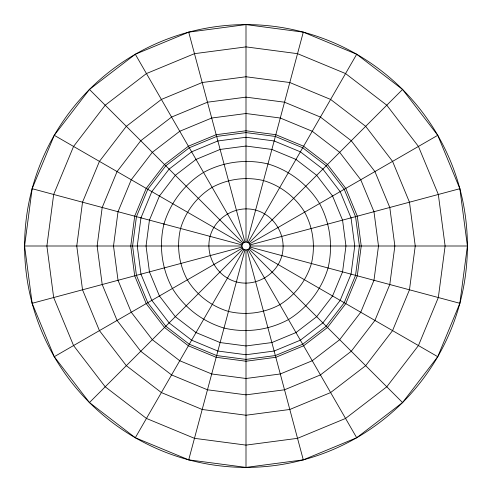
<?xml version="1.0" encoding="UTF-8"?>
<svg xmlns="http://www.w3.org/2000/svg" width="492" height="492" viewBox="0 0 492 492"><rect width="100%" height="100%" fill="white"/><g stroke="black" fill="none" stroke-linecap="round" stroke-linejoin="round"><path stroke-width="0.74" d="M24.6 246L32.146 188.7L54.261 135.3L89.446 89.446L135.3 54.261L188.7 32.146L246 24.6L303.3 32.146L356.7 54.261L402.554 89.446L437.739 135.3L459.854 188.7L467.4 246L459.854 303.3L437.739 356.7L402.554 402.554L356.7 437.739L303.3 459.854L246 467.4L188.7 459.854L135.3 437.739L89.446 402.554L54.261 356.7L32.146 303.3L24.6 246L241.91 246C241.713 251.252 250.287 251.252 250.09 246C250.287 240.748 241.713 240.748 241.91 246M188.7 459.854L244.942 249.948M247.058 242.052L303.3 32.146M135.3 437.739A221.4 221.4 0 0 1 135.3 54.261A221.4 221.4 0 0 1 467.4 246A221.4 221.4 0 0 1 135.3 437.739L243.958 249.542M248.042 242.458L356.7 54.261M89.446 402.554L243.109 248.891M248.891 243.109L402.554 89.446M54.261 356.7L242.458 248.042M249.542 243.958L437.739 135.3M32.146 303.3L242.052 247.058M249.948 244.942L459.854 188.7M250.09 246L467.4 246M32.146 188.7L242.052 244.942M249.948 247.058L459.854 303.3M54.261 135.3L242.458 243.958M249.542 248.042L437.739 356.7M89.446 89.446L243.109 243.109M248.891 248.891L402.554 402.554M135.3 54.261L243.958 242.458M248.042 249.542L356.7 437.739M188.7 32.146L244.942 242.052M247.058 249.948L303.3 459.854M246 24.6L246 241.91M246 250.09L246 467.4M53.671 194.463L46.888 246L53.671 297.537L73.56 345.556L105.208 386.792L146.444 418.44L194.463 438.329L246 445.112L297.537 438.329L345.556 418.44L386.792 386.792L418.44 345.556L438.329 297.537L445.112 246L438.329 194.463L418.44 146.444L386.792 105.208L345.556 73.56L297.537 53.671L246 46.888L194.463 53.671L146.444 73.56L105.208 105.208L73.56 146.444L53.671 194.463M82.527 202.2L76.758 246L82.527 289.8L99.433 330.618L126.327 365.673L161.382 392.567L202.2 409.473L246 415.242L289.8 409.473L330.618 392.567L365.673 365.673L392.567 330.618L409.473 289.8L415.242 246L409.473 202.2L392.567 161.382L365.673 126.327L330.618 99.433L289.8 82.527L246 76.758L202.2 82.527L161.382 99.433L126.327 126.327L99.433 161.382L82.527 202.2M102.207 207.47L97.133 246L102.207 284.53L117.078 320.433L140.737 351.263L171.567 374.922L207.47 389.793L246 394.867L284.53 389.793L320.433 374.922L351.263 351.263L374.922 320.433L389.793 284.53L394.867 246L389.793 207.47L374.922 171.567L351.263 140.737L320.433 117.078L284.53 102.207L246 97.133L207.47 102.207L171.567 117.078L140.737 140.737L117.078 171.567L102.207 207.47M118.025 211.708L113.511 246L118.025 280.292L131.259 312.248L152.317 339.683L179.752 360.741L211.708 373.975L246 378.489L280.292 373.975L312.248 360.741L339.683 339.683L360.741 312.248L373.975 280.292L378.489 246L373.975 211.708L360.741 179.752L339.683 152.317L312.248 131.259L280.292 118.025L246 113.511L211.708 118.025L179.752 131.259L152.317 152.317L131.259 179.752L118.025 211.708M134.697 216.179L130.767 246L134.697 275.821L146.204 303.613L164.519 327.481L188.387 345.796L216.179 357.303L246 361.233L275.821 357.303L303.613 345.796L327.481 327.481L345.796 303.613L357.303 275.821L361.233 246L357.303 216.179L345.796 188.387L327.481 164.519L303.613 146.204L275.821 134.697L246 130.767L216.179 134.697L188.387 146.204L164.519 164.519L146.204 188.387L134.697 216.179M136.45 216.646L132.588 246L136.45 275.354L147.778 302.709L165.804 326.196L189.291 344.222L216.646 355.55L246 359.412L275.354 355.55L302.709 344.222L326.196 326.196L344.222 302.709L355.55 275.354L359.412 246L355.55 216.646L344.222 189.291L326.196 165.804L302.709 147.778L275.354 136.45L246 132.588L216.646 136.45L189.291 147.778L165.804 165.804L147.778 189.291L136.45 216.646M140.964 217.858L137.256 246L140.964 274.142L151.825 300.372L169.107 322.893L191.628 340.175L217.858 351.036L246 354.744L274.142 351.036L300.372 340.175L322.893 322.893L340.175 300.372L351.036 274.142L354.744 246L351.036 217.858L340.175 191.628L322.893 169.107L300.372 151.825L274.142 140.964L246 137.256L217.858 140.964L191.628 151.825L169.107 169.107L151.825 191.628L140.964 217.858M149.445 220.127L146.038 246L149.445 271.873L159.433 295.981L175.318 316.682L196.019 332.567L220.127 342.555L246 345.962L271.873 342.555L295.981 332.567L316.682 316.682L332.567 295.981L342.555 271.873L345.962 246L342.555 220.127L332.567 196.019L316.682 175.318L295.981 159.433L271.873 149.445L246 146.038L220.127 149.445L196.019 159.433L175.318 175.318L159.433 196.019L149.445 220.127M163.947 224.014C158.768 245.828 161.788 268.743 172.434 288.472C184.199 307.562 202.532 321.627 224.014 328.053C245.828 333.232 268.743 330.212 288.472 319.566C307.562 307.801 321.627 289.468 328.053 267.986C333.232 246.172 330.212 223.257 319.566 203.528C307.801 184.438 289.468 170.373 267.986 163.947C246.172 158.768 223.257 161.788 203.528 172.434C184.438 184.199 170.373 202.532 163.947 224.014M180.576 228.472C176.45 245.865 178.86 264.13 187.347 279.862C196.726 295.083 211.345 306.301 228.472 311.424C245.865 315.55 264.13 313.14 279.862 304.653C295.083 295.274 306.301 280.655 311.424 263.527C315.55 246.135 313.14 227.87 304.653 212.138C295.274 196.917 280.655 185.699 263.527 180.576C246.135 176.45 227.87 178.86 212.138 187.347C196.917 196.726 185.699 211.345 180.576 228.472M210.109 236.381C204.844 255.557 217.144 276.861 236.381 281.891C255.557 287.156 276.861 274.856 281.891 255.619C287.156 236.443 274.856 215.139 255.619 210.109C236.443 204.844 215.139 217.144 210.109 236.381"/></g></svg>
